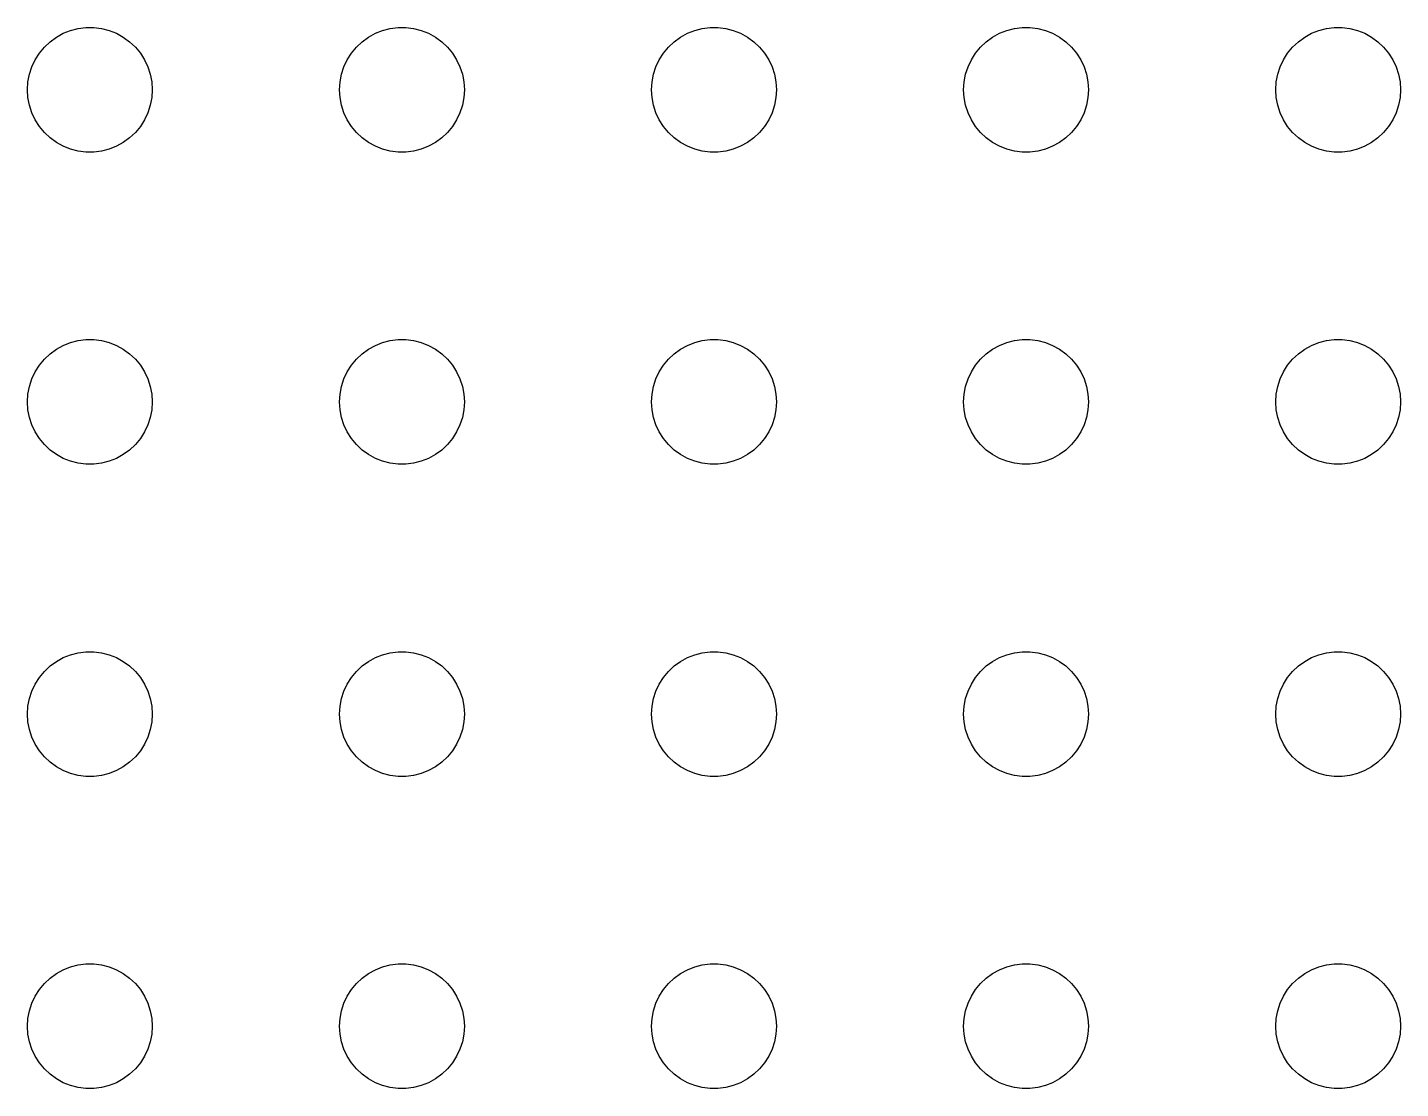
# Model space of a CAD drawing. Header units: metres. Extents: x -134 to 134, y -134 to 134.
# Drawn here: x -69 to -36, y -99 to -73.5 of the extents above; entities that cross this region are included whole.
import ezdxf

# ---------------------------------------------------------------- set-up
doc = ezdxf.new("R2010")
doc.units = ezdxf.units.M

msp = doc.modelspace()

# ---------------------------------------------------------------- linework, layer by layer
for p, q in [((-68.1387, -73.6428), (-67.9635, -73.5734)), ((-67.9635, -73.5734), (-67.7811, -73.5266)), ((-67.7811, -73.5266), (-67.5942, -73.503)), ((-67.5942, -73.503), (-67.4058, -73.503)), ((-67.4058, -73.503), (-67.2189, -73.5266)), ((-67.2189, -73.5266), (-67.0365, -73.5734)), ((-67.0365, -73.5734), (-66.8613, -73.6428)), ((-60.6387, -73.6428), (-60.4635, -73.5734)), ((-60.4635, -73.5734), (-60.2811, -73.5266)), ((-60.2811, -73.5266), (-60.0942, -73.503)), ((-60.0942, -73.503), (-59.9058, -73.503)), ((-59.9058, -73.503), (-59.7189, -73.5266)), ((-59.7189, -73.5266), (-59.5365, -73.5734)), ((-59.5365, -73.5734), (-59.3613, -73.6428)), ((-53.1387, -73.6428), (-52.9635, -73.5734)), ((-52.9635, -73.5734), (-52.7811, -73.5266)), ((-52.7811, -73.5266), (-52.5942, -73.503)), ((-52.5942, -73.503), (-52.4058, -73.503)), ((-52.4058, -73.503), (-52.2189, -73.5266)), ((-52.2189, -73.5266), (-52.0365, -73.5734)), ((-52.0365, -73.5734), (-51.8613, -73.6428)), ((-45.6387, -73.6428), (-45.4635, -73.5734)), ((-45.4635, -73.5734), (-45.2811, -73.5266)), ((-45.2811, -73.5266), (-45.0942, -73.503)), ((-45.0942, -73.503), (-44.9058, -73.503)), ((-44.9058, -73.503), (-44.7189, -73.5266)), ((-44.7189, -73.5266), (-44.5365, -73.5734)), ((-44.5365, -73.5734), (-44.3613, -73.6428)), ((-38.1387, -73.6428), (-37.9635, -73.5734)), ((-37.9635, -73.5734), (-37.7811, -73.5266)), ((-37.7811, -73.5266), (-37.5942, -73.503)), ((-37.5942, -73.503), (-37.4058, -73.503)), ((-37.4058, -73.503), (-37.2189, -73.5266)), ((-37.2189, -73.5266), (-37.0365, -73.5734)), ((-37.0365, -73.5734), (-36.8613, -73.6428)), ((-68.5934, -73.9732), (-68.4561, -73.8442)), ((-68.4561, -73.8442), (-68.3037, -73.7335)), ((-68.3037, -73.7335), (-68.1387, -73.6428)), ((-66.8613, -73.6428), (-66.6963, -73.7335)), ((-66.6963, -73.7335), (-66.5439, -73.8442)), ((-66.5439, -73.8442), (-66.4065, -73.9732)), ((-61.0934, -73.9732), (-60.9561, -73.8442)), ((-60.9561, -73.8442), (-60.8037, -73.7335)), ((-60.8037, -73.7335), (-60.6387, -73.6428)), ((-59.3613, -73.6428), (-59.1963, -73.7335)), ((-59.1963, -73.7335), (-59.0439, -73.8442)), ((-59.0439, -73.8442), (-58.9065, -73.9732)), ((-53.5934, -73.9732), (-53.4561, -73.8442)), ((-53.4561, -73.8442), (-53.3037, -73.7335)), ((-53.3037, -73.7335), (-53.1387, -73.6428)), ((-51.8613, -73.6428), (-51.6963, -73.7335)), ((-51.6963, -73.7335), (-51.5439, -73.8442)), ((-51.5439, -73.8442), (-51.4065, -73.9732)), ((-46.0934, -73.9732), (-45.9561, -73.8442)), ((-45.9561, -73.8442), (-45.8037, -73.7335)), ((-45.8037, -73.7335), (-45.6387, -73.6428)), ((-44.3613, -73.6428), (-44.1963, -73.7335)), ((-44.1963, -73.7335), (-44.0439, -73.8442)), ((-44.0439, -73.8442), (-43.9065, -73.9732)), ((-38.5934, -73.9732), (-38.4561, -73.8442)), ((-38.4561, -73.8442), (-38.3037, -73.7335)), ((-38.3037, -73.7335), (-38.1387, -73.6428)), ((-36.8613, -73.6428), (-36.6963, -73.7335)), ((-36.6963, -73.7335), (-36.5439, -73.8442)), ((-36.5439, -73.8442), (-36.4065, -73.9732)), ((-68.8145, -74.2774), (-68.7135, -74.1183)), ((-68.7135, -74.1183), (-68.5934, -73.9732)), ((-66.4065, -73.9732), (-66.2865, -74.1183)), ((-66.2865, -74.1183), (-66.1855, -74.2774)), ((-61.3145, -74.2774), (-61.2135, -74.1183)), ((-61.2135, -74.1183), (-61.0934, -73.9732)), ((-58.9065, -73.9732), (-58.7865, -74.1183)), ((-58.7865, -74.1183), (-58.6855, -74.2774)), ((-53.8145, -74.2774), (-53.7135, -74.1183)), ((-53.7135, -74.1183), (-53.5934, -73.9732)), ((-51.4065, -73.9732), (-51.2865, -74.1183)), ((-51.2865, -74.1183), (-51.1855, -74.2774)), ((-46.3145, -74.2774), (-46.2135, -74.1183)), ((-46.2135, -74.1183), (-46.0934, -73.9732)), ((-43.9065, -73.9732), (-43.7865, -74.1183)), ((-43.7865, -74.1183), (-43.6855, -74.2774)), ((-38.8145, -74.2774), (-38.7135, -74.1183)), ((-38.7135, -74.1183), (-38.5934, -73.9732)), ((-36.4065, -73.9732), (-36.2865, -74.1183)), ((-36.2865, -74.1183), (-36.1855, -74.2774)), ((-68.9529, -74.627), (-68.8947, -74.4478)), ((-68.8947, -74.4478), (-68.8145, -74.2774)), ((-66.1855, -74.2774), (-66.1053, -74.4478)), ((-66.1053, -74.4478), (-66.0471, -74.627)), ((-61.4529, -74.627), (-61.3947, -74.4478)), ((-61.3947, -74.4478), (-61.3145, -74.2774)), ((-58.6855, -74.2774), (-58.6053, -74.4478)), ((-58.6053, -74.4478), (-58.5471, -74.627)), ((-53.9529, -74.627), (-53.8947, -74.4478)), ((-53.8947, -74.4478), (-53.8145, -74.2774)), ((-51.1855, -74.2774), (-51.1053, -74.4478)), ((-51.1053, -74.4478), (-51.0471, -74.627)), ((-46.4529, -74.627), (-46.3947, -74.4478)), ((-46.3947, -74.4478), (-46.3145, -74.2774)), ((-43.6855, -74.2774), (-43.6053, -74.4478)), ((-43.6053, -74.4478), (-43.5471, -74.627)), ((-38.9529, -74.627), (-38.8947, -74.4478)), ((-38.8947, -74.4478), (-38.8145, -74.2774)), ((-36.1855, -74.2774), (-36.1053, -74.4478)), ((-36.1053, -74.4478), (-36.0471, -74.627)), ((-69, -75), (-68.9882, -74.812)), ((-68.9882, -74.812), (-68.9529, -74.627)), ((-66.0471, -74.627), (-66.0118, -74.812)), ((-66.0118, -74.812), (-66, -75)), ((-61.5, -75), (-61.4882, -74.812)), ((-61.4882, -74.812), (-61.4529, -74.627)), ((-58.5471, -74.627), (-58.5118, -74.812)), ((-58.5118, -74.812), (-58.5, -75)), ((-54, -75), (-53.9882, -74.812)), ((-53.9882, -74.812), (-53.9529, -74.627)), ((-51.0471, -74.627), (-51.0118, -74.812)), ((-51.0118, -74.812), (-51, -75)), ((-46.5, -75), (-46.4882, -74.812)), ((-46.4882, -74.812), (-46.4529, -74.627)), ((-43.5471, -74.627), (-43.5118, -74.812)), ((-43.5118, -74.812), (-43.5, -75)), ((-39, -75), (-38.9882, -74.812)), ((-38.9882, -74.812), (-38.9529, -74.627)), ((-36.0471, -74.627), (-36.0118, -74.812)), ((-36.0118, -74.812), (-36, -75)), ((-68.9882, -75.188), (-69, -75)), ((-68.9529, -75.373), (-68.9882, -75.188)), ((-66.0118, -75.188), (-66.0471, -75.373)), ((-66, -75), (-66.0118, -75.188)), ((-61.4882, -75.188), (-61.5, -75)), ((-61.4529, -75.373), (-61.4882, -75.188)), ((-58.5118, -75.188), (-58.5471, -75.373)), ((-58.5, -75), (-58.5118, -75.188)), ((-53.9882, -75.188), (-54, -75)), ((-53.9529, -75.373), (-53.9882, -75.188)), ((-51.0118, -75.188), (-51.0471, -75.373)), ((-51, -75), (-51.0118, -75.188)), ((-46.4882, -75.188), (-46.5, -75)), ((-46.4529, -75.373), (-46.4882, -75.188)), ((-43.5118, -75.188), (-43.5471, -75.373)), ((-43.5, -75), (-43.5118, -75.188)), ((-38.9882, -75.188), (-39, -75)), ((-38.9529, -75.373), (-38.9882, -75.188)), ((-36.0118, -75.188), (-36.0471, -75.373)), ((-36, -75), (-36.0118, -75.188)), ((-68.8947, -75.5522), (-68.9529, -75.373)), ((-68.8145, -75.7226), (-68.8947, -75.5522)), ((-66.1053, -75.5522), (-66.1855, -75.7226)), ((-66.0471, -75.373), (-66.1053, -75.5522)), ((-61.3947, -75.5522), (-61.4529, -75.373)), ((-61.3145, -75.7226), (-61.3947, -75.5522)), ((-58.6053, -75.5522), (-58.6855, -75.7226)), ((-58.5471, -75.373), (-58.6053, -75.5522)), ((-53.8947, -75.5522), (-53.9529, -75.373)), ((-53.8145, -75.7226), (-53.8947, -75.5522)), ((-51.1053, -75.5522), (-51.1855, -75.7226)), ((-51.0471, -75.373), (-51.1053, -75.5522)), ((-46.3947, -75.5522), (-46.4529, -75.373)), ((-46.3145, -75.7226), (-46.3947, -75.5522)), ((-43.6053, -75.5522), (-43.6855, -75.7226)), ((-43.5471, -75.373), (-43.6053, -75.5522)), ((-38.8947, -75.5522), (-38.9529, -75.373)), ((-38.8145, -75.7226), (-38.8947, -75.5522)), ((-36.1053, -75.5522), (-36.1855, -75.7226)), ((-36.0471, -75.373), (-36.1053, -75.5522)), ((-68.7135, -75.8817), (-68.8145, -75.7226)), ((-68.5934, -76.0268), (-68.7135, -75.8817)), ((-66.2865, -75.8817), (-66.4065, -76.0268)), ((-66.1855, -75.7226), (-66.2865, -75.8817)), ((-61.2135, -75.8817), (-61.3145, -75.7226)), ((-61.0934, -76.0268), (-61.2135, -75.8817)), ((-58.7865, -75.8817), (-58.9065, -76.0268)), ((-58.6855, -75.7226), (-58.7865, -75.8817)), ((-53.7135, -75.8817), (-53.8145, -75.7226)), ((-53.5934, -76.0268), (-53.7135, -75.8817)), ((-51.2865, -75.8817), (-51.4065, -76.0268)), ((-51.1855, -75.7226), (-51.2865, -75.8817)), ((-46.2135, -75.8817), (-46.3145, -75.7226)), ((-46.0934, -76.0268), (-46.2135, -75.8817)), ((-43.7865, -75.8817), (-43.9065, -76.0268)), ((-43.6855, -75.7226), (-43.7865, -75.8817)), ((-38.7135, -75.8817), (-38.8145, -75.7226)), ((-38.5934, -76.0268), (-38.7135, -75.8817)), ((-36.2865, -75.8817), (-36.4065, -76.0268)), ((-36.1855, -75.7226), (-36.2865, -75.8817)), ((-68.4561, -76.1558), (-68.5934, -76.0268)), ((-68.3037, -76.2665), (-68.4561, -76.1558)), ((-66.5439, -76.1558), (-66.6963, -76.2665)), ((-66.4065, -76.0268), (-66.5439, -76.1558)), ((-60.9561, -76.1558), (-61.0934, -76.0268)), ((-60.8037, -76.2665), (-60.9561, -76.1558)), ((-59.0439, -76.1558), (-59.1963, -76.2665)), ((-58.9065, -76.0268), (-59.0439, -76.1558)), ((-53.4561, -76.1558), (-53.5934, -76.0268)), ((-53.3037, -76.2665), (-53.4561, -76.1558)), ((-51.5439, -76.1558), (-51.6963, -76.2665)), ((-51.4065, -76.0268), (-51.5439, -76.1558)), ((-45.9561, -76.1558), (-46.0934, -76.0268)), ((-45.8037, -76.2665), (-45.9561, -76.1558)), ((-44.0439, -76.1558), (-44.1963, -76.2665)), ((-43.9065, -76.0268), (-44.0439, -76.1558)), ((-38.4561, -76.1558), (-38.5934, -76.0268)), ((-38.3037, -76.2665), (-38.4561, -76.1558)), ((-36.5439, -76.1558), (-36.6963, -76.2665)), ((-36.4065, -76.0268), (-36.5439, -76.1558)), ((-68.1387, -76.3572), (-68.3037, -76.2665)), ((-67.9635, -76.4266), (-68.1387, -76.3572)), ((-67.7811, -76.4734), (-67.9635, -76.4266)), ((-67.5942, -76.497), (-67.7811, -76.4734)), ((-67.4058, -76.497), (-67.5942, -76.497)), ((-67.2189, -76.4734), (-67.4058, -76.497)), ((-67.0365, -76.4266), (-67.2189, -76.4734)), ((-66.8613, -76.3572), (-67.0365, -76.4266)), ((-66.6963, -76.2665), (-66.8613, -76.3572)), ((-60.6387, -76.3572), (-60.8037, -76.2665)), ((-60.4635, -76.4266), (-60.6387, -76.3572)), ((-60.2811, -76.4734), (-60.4635, -76.4266)), ((-60.0942, -76.497), (-60.2811, -76.4734)), ((-59.9058, -76.497), (-60.0942, -76.497)), ((-59.7189, -76.4734), (-59.9058, -76.497)), ((-59.5365, -76.4266), (-59.7189, -76.4734)), ((-59.3613, -76.3572), (-59.5365, -76.4266)), ((-59.1963, -76.2665), (-59.3613, -76.3572)), ((-53.1387, -76.3572), (-53.3037, -76.2665)), ((-52.9635, -76.4266), (-53.1387, -76.3572)), ((-52.7811, -76.4734), (-52.9635, -76.4266)), ((-52.5942, -76.497), (-52.7811, -76.4734)), ((-52.4058, -76.497), (-52.5942, -76.497)), ((-52.2189, -76.4734), (-52.4058, -76.497)), ((-52.0365, -76.4266), (-52.2189, -76.4734)), ((-51.8613, -76.3572), (-52.0365, -76.4266)), ((-51.6963, -76.2665), (-51.8613, -76.3572)), ((-45.6387, -76.3572), (-45.8037, -76.2665)), ((-45.4635, -76.4266), (-45.6387, -76.3572)), ((-45.2811, -76.4734), (-45.4635, -76.4266)), ((-45.0942, -76.497), (-45.2811, -76.4734)), ((-44.9058, -76.497), (-45.0942, -76.497)), ((-44.7189, -76.4734), (-44.9058, -76.497)), ((-44.5365, -76.4266), (-44.7189, -76.4734)), ((-44.3613, -76.3572), (-44.5365, -76.4266)), ((-44.1963, -76.2665), (-44.3613, -76.3572)), ((-38.1387, -76.3572), (-38.3037, -76.2665)), ((-37.9635, -76.4266), (-38.1387, -76.3572)), ((-37.7811, -76.4734), (-37.9635, -76.4266)), ((-37.5942, -76.497), (-37.7811, -76.4734)), ((-37.4058, -76.497), (-37.5942, -76.497)), ((-37.2189, -76.4734), (-37.4058, -76.497)), ((-37.0365, -76.4266), (-37.2189, -76.4734)), ((-36.8613, -76.3572), (-37.0365, -76.4266)), ((-36.6963, -76.2665), (-36.8613, -76.3572)), ((-68.3037, -81.2335), (-68.1387, -81.1428)), ((-68.1387, -81.1428), (-67.9635, -81.0734)), ((-67.9635, -81.0734), (-67.7811, -81.0266)), ((-67.7811, -81.0266), (-67.5942, -81.003)), ((-67.5942, -81.003), (-67.4058, -81.003)), ((-67.4058, -81.003), (-67.2189, -81.0266)), ((-67.2189, -81.0266), (-67.0365, -81.0734)), ((-67.0365, -81.0734), (-66.8613, -81.1428)), ((-66.8613, -81.1428), (-66.6963, -81.2335)), ((-60.8037, -81.2335), (-60.6387, -81.1428)), ((-60.6387, -81.1428), (-60.4635, -81.0734)), ((-60.4635, -81.0734), (-60.2811, -81.0266)), ((-60.2811, -81.0266), (-60.0942, -81.003)), ((-60.0942, -81.003), (-59.9058, -81.003)), ((-59.9058, -81.003), (-59.7189, -81.0266)), ((-59.7189, -81.0266), (-59.5365, -81.0734)), ((-59.5365, -81.0734), (-59.3613, -81.1428)), ((-59.3613, -81.1428), (-59.1963, -81.2335)), ((-53.3037, -81.2335), (-53.1387, -81.1428)), ((-53.1387, -81.1428), (-52.9635, -81.0734)), ((-52.9635, -81.0734), (-52.7811, -81.0266)), ((-52.7811, -81.0266), (-52.5942, -81.003)), ((-52.5942, -81.003), (-52.4058, -81.003)), ((-52.4058, -81.003), (-52.2189, -81.0266)), ((-52.2189, -81.0266), (-52.0365, -81.0734)), ((-52.0365, -81.0734), (-51.8613, -81.1428)), ((-51.8613, -81.1428), (-51.6963, -81.2335)), ((-45.8037, -81.2335), (-45.6387, -81.1428)), ((-45.6387, -81.1428), (-45.4635, -81.0734)), ((-45.4635, -81.0734), (-45.2811, -81.0266)), ((-45.2811, -81.0266), (-45.0942, -81.003)), ((-45.0942, -81.003), (-44.9058, -81.003)), ((-44.9058, -81.003), (-44.7189, -81.0266)), ((-44.7189, -81.0266), (-44.5365, -81.0734)), ((-44.5365, -81.0734), (-44.3613, -81.1428)), ((-44.3613, -81.1428), (-44.1963, -81.2335)), ((-38.3037, -81.2335), (-38.1387, -81.1428)), ((-38.1387, -81.1428), (-37.9635, -81.0734)), ((-37.9635, -81.0734), (-37.7811, -81.0266)), ((-37.7811, -81.0266), (-37.5942, -81.003)), ((-37.5942, -81.003), (-37.4058, -81.003)), ((-37.4058, -81.003), (-37.2189, -81.0266)), ((-37.2189, -81.0266), (-37.0365, -81.0734)), ((-37.0365, -81.0734), (-36.8613, -81.1428)), ((-36.8613, -81.1428), (-36.6963, -81.2335)), ((-68.7135, -81.6183), (-68.5934, -81.4732)), ((-68.5934, -81.4732), (-68.4561, -81.3442)), ((-68.4561, -81.3442), (-68.3037, -81.2335)), ((-66.6963, -81.2335), (-66.5439, -81.3442)), ((-66.5439, -81.3442), (-66.4065, -81.4732)), ((-66.4065, -81.4732), (-66.2865, -81.6183)), ((-61.2135, -81.6183), (-61.0934, -81.4732)), ((-61.0934, -81.4732), (-60.9561, -81.3442)), ((-60.9561, -81.3442), (-60.8037, -81.2335)), ((-59.1963, -81.2335), (-59.0439, -81.3442)), ((-59.0439, -81.3442), (-58.9065, -81.4732)), ((-58.9065, -81.4732), (-58.7865, -81.6183)), ((-53.7135, -81.6183), (-53.5934, -81.4732)), ((-53.5934, -81.4732), (-53.4561, -81.3442)), ((-53.4561, -81.3442), (-53.3037, -81.2335)), ((-51.6963, -81.2335), (-51.5439, -81.3442)), ((-51.5439, -81.3442), (-51.4065, -81.4732)), ((-51.4065, -81.4732), (-51.2865, -81.6183)), ((-46.2135, -81.6183), (-46.0934, -81.4732)), ((-46.0934, -81.4732), (-45.9561, -81.3442)), ((-45.9561, -81.3442), (-45.8037, -81.2335)), ((-44.1963, -81.2335), (-44.0439, -81.3442)), ((-44.0439, -81.3442), (-43.9065, -81.4732)), ((-43.9065, -81.4732), (-43.7865, -81.6183)), ((-38.7135, -81.6183), (-38.5934, -81.4732)), ((-38.5934, -81.4732), (-38.4561, -81.3442)), ((-38.4561, -81.3442), (-38.3037, -81.2335)), ((-36.6963, -81.2335), (-36.5439, -81.3442)), ((-36.5439, -81.3442), (-36.4065, -81.4732)), ((-36.4065, -81.4732), (-36.2865, -81.6183)), ((-68.8947, -81.9478), (-68.8145, -81.7774)), ((-68.8145, -81.7774), (-68.7135, -81.6183)), ((-66.2865, -81.6183), (-66.1855, -81.7774)), ((-66.1855, -81.7774), (-66.1053, -81.9478)), ((-61.3947, -81.9478), (-61.3145, -81.7774)), ((-61.3145, -81.7774), (-61.2135, -81.6183)), ((-58.7865, -81.6183), (-58.6855, -81.7774)), ((-58.6855, -81.7774), (-58.6053, -81.9478)), ((-53.8947, -81.9478), (-53.8145, -81.7774)), ((-53.8145, -81.7774), (-53.7135, -81.6183)), ((-51.2865, -81.6183), (-51.1855, -81.7774)), ((-51.1855, -81.7774), (-51.1053, -81.9478)), ((-46.3947, -81.9478), (-46.3145, -81.7774)), ((-46.3145, -81.7774), (-46.2135, -81.6183)), ((-43.7865, -81.6183), (-43.6855, -81.7774)), ((-43.6855, -81.7774), (-43.6053, -81.9478)), ((-38.8947, -81.9478), (-38.8145, -81.7774)), ((-38.8145, -81.7774), (-38.7135, -81.6183)), ((-36.2865, -81.6183), (-36.1855, -81.7774)), ((-36.1855, -81.7774), (-36.1053, -81.9478)), ((-68.9882, -82.312), (-68.9529, -82.127)), ((-68.9529, -82.127), (-68.8947, -81.9478)), ((-66.1053, -81.9478), (-66.0471, -82.127)), ((-66.0471, -82.127), (-66.0118, -82.312)), ((-61.4882, -82.312), (-61.4529, -82.127)), ((-61.4529, -82.127), (-61.3947, -81.9478)), ((-58.6053, -81.9478), (-58.5471, -82.127)), ((-58.5471, -82.127), (-58.5118, -82.312)), ((-53.9882, -82.312), (-53.9529, -82.127)), ((-53.9529, -82.127), (-53.8947, -81.9478)), ((-51.1053, -81.9478), (-51.0471, -82.127)), ((-51.0471, -82.127), (-51.0118, -82.312)), ((-46.4882, -82.312), (-46.4529, -82.127)), ((-46.4529, -82.127), (-46.3947, -81.9478)), ((-43.6053, -81.9478), (-43.5471, -82.127)), ((-43.5471, -82.127), (-43.5118, -82.312)), ((-38.9882, -82.312), (-38.9529, -82.127)), ((-38.9529, -82.127), (-38.8947, -81.9478)), ((-36.1053, -81.9478), (-36.0471, -82.127)), ((-36.0471, -82.127), (-36.0118, -82.312)), ((-69, -82.5), (-68.9882, -82.312)), ((-68.9882, -82.688), (-69, -82.5)), ((-66.0118, -82.312), (-66, -82.5)), ((-66, -82.5), (-66.0118, -82.688)), ((-61.5, -82.5), (-61.4882, -82.312)), ((-61.4882, -82.688), (-61.5, -82.5)), ((-58.5118, -82.312), (-58.5, -82.5)), ((-58.5, -82.5), (-58.5118, -82.688)), ((-54, -82.5), (-53.9882, -82.312)), ((-53.9882, -82.688), (-54, -82.5)), ((-51.0118, -82.312), (-51, -82.5)), ((-51, -82.5), (-51.0118, -82.688)), ((-46.5, -82.5), (-46.4882, -82.312)), ((-46.4882, -82.688), (-46.5, -82.5)), ((-43.5118, -82.312), (-43.5, -82.5)), ((-43.5, -82.5), (-43.5118, -82.688)), ((-39, -82.5), (-38.9882, -82.312)), ((-38.9882, -82.688), (-39, -82.5)), ((-36.0118, -82.312), (-36, -82.5)), ((-36, -82.5), (-36.0118, -82.688)), ((-68.9529, -82.873), (-68.9882, -82.688)), ((-66.0118, -82.688), (-66.0471, -82.873)), ((-61.4529, -82.873), (-61.4882, -82.688)), ((-58.5118, -82.688), (-58.5471, -82.873)), ((-53.9529, -82.873), (-53.9882, -82.688)), ((-51.0118, -82.688), (-51.0471, -82.873)), ((-46.4529, -82.873), (-46.4882, -82.688)), ((-43.5118, -82.688), (-43.5471, -82.873)), ((-38.9529, -82.873), (-38.9882, -82.688)), ((-36.0118, -82.688), (-36.0471, -82.873)), ((-68.8947, -83.0522), (-68.9529, -82.873)), ((-68.8145, -83.2226), (-68.8947, -83.0522)), ((-66.1053, -83.0522), (-66.1855, -83.2226)), ((-66.0471, -82.873), (-66.1053, -83.0522)), ((-61.3947, -83.0522), (-61.4529, -82.873)), ((-61.3145, -83.2226), (-61.3947, -83.0522)), ((-58.6053, -83.0522), (-58.6855, -83.2226)), ((-58.5471, -82.873), (-58.6053, -83.0522)), ((-53.8947, -83.0522), (-53.9529, -82.873)), ((-53.8145, -83.2226), (-53.8947, -83.0522)), ((-51.1053, -83.0522), (-51.1855, -83.2226)), ((-51.0471, -82.873), (-51.1053, -83.0522)), ((-46.3947, -83.0522), (-46.4529, -82.873)), ((-46.3145, -83.2226), (-46.3947, -83.0522)), ((-43.6053, -83.0522), (-43.6855, -83.2226)), ((-43.5471, -82.873), (-43.6053, -83.0522)), ((-38.8947, -83.0522), (-38.9529, -82.873)), ((-38.8145, -83.2226), (-38.8947, -83.0522)), ((-36.1053, -83.0522), (-36.1855, -83.2226)), ((-36.0471, -82.873), (-36.1053, -83.0522)), ((-68.7135, -83.3817), (-68.8145, -83.2226)), ((-68.5934, -83.5268), (-68.7135, -83.3817)), ((-66.2865, -83.3817), (-66.4065, -83.5268)), ((-66.1855, -83.2226), (-66.2865, -83.3817)), ((-61.2135, -83.3817), (-61.3145, -83.2226)), ((-61.0934, -83.5268), (-61.2135, -83.3817)), ((-58.7865, -83.3817), (-58.9065, -83.5268)), ((-58.6855, -83.2226), (-58.7865, -83.3817)), ((-53.7135, -83.3817), (-53.8145, -83.2226)), ((-53.5934, -83.5268), (-53.7135, -83.3817)), ((-51.2865, -83.3817), (-51.4065, -83.5268)), ((-51.1855, -83.2226), (-51.2865, -83.3817)), ((-46.2135, -83.3817), (-46.3145, -83.2226)), ((-46.0934, -83.5268), (-46.2135, -83.3817)), ((-43.7865, -83.3817), (-43.9065, -83.5268)), ((-43.6855, -83.2226), (-43.7865, -83.3817)), ((-38.7135, -83.3817), (-38.8145, -83.2226)), ((-38.5934, -83.5268), (-38.7135, -83.3817)), ((-36.2865, -83.3817), (-36.4065, -83.5268)), ((-36.1855, -83.2226), (-36.2865, -83.3817)), ((-68.4561, -83.6558), (-68.5934, -83.5268)), ((-68.3037, -83.7665), (-68.4561, -83.6558)), ((-68.1387, -83.8572), (-68.3037, -83.7665)), ((-66.6963, -83.7665), (-66.8613, -83.8572)), ((-66.5439, -83.6558), (-66.6963, -83.7665)), ((-66.4065, -83.5268), (-66.5439, -83.6558)), ((-60.9561, -83.6558), (-61.0934, -83.5268)), ((-60.8037, -83.7665), (-60.9561, -83.6558)), ((-60.6387, -83.8572), (-60.8037, -83.7665)), ((-59.1963, -83.7665), (-59.3613, -83.8572)), ((-59.0439, -83.6558), (-59.1963, -83.7665)), ((-58.9065, -83.5268), (-59.0439, -83.6558)), ((-53.4561, -83.6558), (-53.5934, -83.5268)), ((-53.3037, -83.7665), (-53.4561, -83.6558)), ((-53.1387, -83.8572), (-53.3037, -83.7665)), ((-51.6963, -83.7665), (-51.8613, -83.8572)), ((-51.5439, -83.6558), (-51.6963, -83.7665)), ((-51.4065, -83.5268), (-51.5439, -83.6558)), ((-45.9561, -83.6558), (-46.0934, -83.5268)), ((-45.8037, -83.7665), (-45.9561, -83.6558)), ((-45.6387, -83.8572), (-45.8037, -83.7665)), ((-44.1963, -83.7665), (-44.3613, -83.8572)), ((-44.0439, -83.6558), (-44.1963, -83.7665)), ((-43.9065, -83.5268), (-44.0439, -83.6558)), ((-38.4561, -83.6558), (-38.5934, -83.5268)), ((-38.3037, -83.7665), (-38.4561, -83.6558)), ((-38.1387, -83.8572), (-38.3037, -83.7665)), ((-36.6963, -83.7665), (-36.8613, -83.8572)), ((-36.5439, -83.6558), (-36.6963, -83.7665)), ((-36.4065, -83.5268), (-36.5439, -83.6558)), ((-67.9635, -83.9266), (-68.1387, -83.8572)), ((-67.7811, -83.9734), (-67.9635, -83.9266)), ((-67.5942, -83.997), (-67.7811, -83.9734)), ((-67.4058, -83.997), (-67.5942, -83.997)), ((-67.2189, -83.9734), (-67.4058, -83.997)), ((-67.0365, -83.9266), (-67.2189, -83.9734)), ((-66.8613, -83.8572), (-67.0365, -83.9266)), ((-60.4635, -83.9266), (-60.6387, -83.8572)), ((-60.2811, -83.9734), (-60.4635, -83.9266)), ((-60.0942, -83.997), (-60.2811, -83.9734)), ((-59.9058, -83.997), (-60.0942, -83.997)), ((-59.7189, -83.9734), (-59.9058, -83.997)), ((-59.5365, -83.9266), (-59.7189, -83.9734)), ((-59.3613, -83.8572), (-59.5365, -83.9266)), ((-52.9635, -83.9266), (-53.1387, -83.8572)), ((-52.7811, -83.9734), (-52.9635, -83.9266)), ((-52.5942, -83.997), (-52.7811, -83.9734)), ((-52.4058, -83.997), (-52.5942, -83.997)), ((-52.2189, -83.9734), (-52.4058, -83.997)), ((-52.0365, -83.9266), (-52.2189, -83.9734)), ((-51.8613, -83.8572), (-52.0365, -83.9266)), ((-45.4635, -83.9266), (-45.6387, -83.8572)), ((-45.2811, -83.9734), (-45.4635, -83.9266)), ((-45.0942, -83.997), (-45.2811, -83.9734)), ((-44.9058, -83.997), (-45.0942, -83.997)), ((-44.7189, -83.9734), (-44.9058, -83.997)), ((-44.5365, -83.9266), (-44.7189, -83.9734)), ((-44.3613, -83.8572), (-44.5365, -83.9266)), ((-37.9635, -83.9266), (-38.1387, -83.8572)), ((-37.7811, -83.9734), (-37.9635, -83.9266)), ((-37.5942, -83.997), (-37.7811, -83.9734)), ((-37.4058, -83.997), (-37.5942, -83.997)), ((-37.2189, -83.9734), (-37.4058, -83.997)), ((-37.0365, -83.9266), (-37.2189, -83.9734)), ((-36.8613, -83.8572), (-37.0365, -83.9266)), ((-68.4561, -88.8442), (-68.3037, -88.7335)), ((-68.3037, -88.7335), (-68.1387, -88.6428)), ((-68.1387, -88.6428), (-67.9635, -88.5734)), ((-67.9635, -88.5734), (-67.7811, -88.5266)), ((-67.7811, -88.5266), (-67.5942, -88.503)), ((-67.5942, -88.503), (-67.4058, -88.503)), ((-67.4058, -88.503), (-67.2189, -88.5266)), ((-67.2189, -88.5266), (-67.0365, -88.5734)), ((-67.0365, -88.5734), (-66.8613, -88.6428)), ((-66.8613, -88.6428), (-66.6963, -88.7335)), ((-66.6963, -88.7335), (-66.5439, -88.8442)), ((-60.9561, -88.8442), (-60.8037, -88.7335)), ((-60.8037, -88.7335), (-60.6387, -88.6428)), ((-60.6387, -88.6428), (-60.4635, -88.5734)), ((-60.4635, -88.5734), (-60.2811, -88.5266)), ((-60.2811, -88.5266), (-60.0942, -88.503)), ((-60.0942, -88.503), (-59.9058, -88.503)), ((-59.9058, -88.503), (-59.7189, -88.5266)), ((-59.7189, -88.5266), (-59.5365, -88.5734)), ((-59.5365, -88.5734), (-59.3613, -88.6428)), ((-59.3613, -88.6428), (-59.1963, -88.7335)), ((-59.1963, -88.7335), (-59.0439, -88.8442)), ((-53.4561, -88.8442), (-53.3037, -88.7335)), ((-53.3037, -88.7335), (-53.1387, -88.6428)), ((-53.1387, -88.6428), (-52.9635, -88.5734)), ((-52.9635, -88.5734), (-52.7811, -88.5266)), ((-52.7811, -88.5266), (-52.5942, -88.503)), ((-52.5942, -88.503), (-52.4058, -88.503)), ((-52.4058, -88.503), (-52.2189, -88.5266)), ((-52.2189, -88.5266), (-52.0365, -88.5734)), ((-52.0365, -88.5734), (-51.8613, -88.6428)), ((-51.8613, -88.6428), (-51.6963, -88.7335)), ((-51.6963, -88.7335), (-51.5439, -88.8442)), ((-45.9561, -88.8442), (-45.8037, -88.7335)), ((-45.8037, -88.7335), (-45.6387, -88.6428)), ((-45.6387, -88.6428), (-45.4635, -88.5734)), ((-45.4635, -88.5734), (-45.2811, -88.5266)), ((-45.2811, -88.5266), (-45.0942, -88.503)), ((-45.0942, -88.503), (-44.9058, -88.503)), ((-44.9058, -88.503), (-44.7189, -88.5266)), ((-44.7189, -88.5266), (-44.5365, -88.5734)), ((-44.5365, -88.5734), (-44.3613, -88.6428)), ((-44.3613, -88.6428), (-44.1963, -88.7335)), ((-44.1963, -88.7335), (-44.0439, -88.8442)), ((-38.4561, -88.8442), (-38.3037, -88.7335)), ((-38.3037, -88.7335), (-38.1387, -88.6428)), ((-38.1387, -88.6428), (-37.9635, -88.5734)), ((-37.9635, -88.5734), (-37.7811, -88.5266)), ((-37.7811, -88.5266), (-37.5942, -88.503)), ((-37.5942, -88.503), (-37.4058, -88.503)), ((-37.4058, -88.503), (-37.2189, -88.5266)), ((-37.2189, -88.5266), (-37.0365, -88.5734)), ((-37.0365, -88.5734), (-36.8613, -88.6428)), ((-36.8613, -88.6428), (-36.6963, -88.7335)), ((-36.6963, -88.7335), (-36.5439, -88.8442)), ((-68.7135, -89.1183), (-68.5934, -88.9732)), ((-68.5934, -88.9732), (-68.4561, -88.8442)), ((-66.5439, -88.8442), (-66.4065, -88.9732)), ((-66.4065, -88.9732), (-66.2865, -89.1183)), ((-61.2135, -89.1183), (-61.0934, -88.9732)), ((-61.0934, -88.9732), (-60.9561, -88.8442)), ((-59.0439, -88.8442), (-58.9065, -88.9732)), ((-58.9065, -88.9732), (-58.7865, -89.1183)), ((-53.7135, -89.1183), (-53.5934, -88.9732)), ((-53.5934, -88.9732), (-53.4561, -88.8442)), ((-51.5439, -88.8442), (-51.4065, -88.9732)), ((-51.4065, -88.9732), (-51.2865, -89.1183)), ((-46.2135, -89.1183), (-46.0934, -88.9732)), ((-46.0934, -88.9732), (-45.9561, -88.8442)), ((-44.0439, -88.8442), (-43.9065, -88.9732)), ((-43.9065, -88.9732), (-43.7865, -89.1183)), ((-38.7135, -89.1183), (-38.5934, -88.9732)), ((-38.5934, -88.9732), (-38.4561, -88.8442)), ((-36.5439, -88.8442), (-36.4065, -88.9732)), ((-36.4065, -88.9732), (-36.2865, -89.1183)), ((-68.8947, -89.4478), (-68.8145, -89.2774)), ((-68.8145, -89.2774), (-68.7135, -89.1183)), ((-66.2865, -89.1183), (-66.1855, -89.2774)), ((-66.1855, -89.2774), (-66.1053, -89.4478)), ((-61.3947, -89.4478), (-61.3145, -89.2774)), ((-61.3145, -89.2774), (-61.2135, -89.1183)), ((-58.7865, -89.1183), (-58.6855, -89.2774)), ((-58.6855, -89.2774), (-58.6053, -89.4478)), ((-53.8947, -89.4478), (-53.8145, -89.2774)), ((-53.8145, -89.2774), (-53.7135, -89.1183)), ((-51.2865, -89.1183), (-51.1855, -89.2774)), ((-51.1855, -89.2774), (-51.1053, -89.4478)), ((-46.3947, -89.4478), (-46.3145, -89.2774)), ((-46.3145, -89.2774), (-46.2135, -89.1183)), ((-43.7865, -89.1183), (-43.6855, -89.2774)), ((-43.6855, -89.2774), (-43.6053, -89.4478)), ((-38.8947, -89.4478), (-38.8145, -89.2774)), ((-38.8145, -89.2774), (-38.7135, -89.1183)), ((-36.2865, -89.1183), (-36.1855, -89.2774)), ((-36.1855, -89.2774), (-36.1053, -89.4478)), ((-68.9882, -89.812), (-68.9529, -89.627)), ((-68.9529, -89.627), (-68.8947, -89.4478)), ((-66.1053, -89.4478), (-66.0471, -89.627)), ((-66.0471, -89.627), (-66.0118, -89.812)), ((-61.4882, -89.812), (-61.4529, -89.627)), ((-61.4529, -89.627), (-61.3947, -89.4478)), ((-58.6053, -89.4478), (-58.5471, -89.627)), ((-58.5471, -89.627), (-58.5118, -89.812)), ((-53.9882, -89.812), (-53.9529, -89.627)), ((-53.9529, -89.627), (-53.8947, -89.4478)), ((-51.1053, -89.4478), (-51.0471, -89.627)), ((-51.0471, -89.627), (-51.0118, -89.812)), ((-46.4882, -89.812), (-46.4529, -89.627)), ((-46.4529, -89.627), (-46.3947, -89.4478)), ((-43.6053, -89.4478), (-43.5471, -89.627)), ((-43.5471, -89.627), (-43.5118, -89.812)), ((-38.9882, -89.812), (-38.9529, -89.627)), ((-38.9529, -89.627), (-38.8947, -89.4478)), ((-36.1053, -89.4478), (-36.0471, -89.627)), ((-36.0471, -89.627), (-36.0118, -89.812)), ((-69, -90), (-68.9882, -89.812)), ((-68.9882, -90.188), (-69, -90)), ((-66.0118, -89.812), (-66, -90)), ((-66, -90), (-66.0118, -90.188)), ((-61.5, -90), (-61.4882, -89.812)), ((-61.4882, -90.188), (-61.5, -90)), ((-58.5118, -89.812), (-58.5, -90)), ((-58.5, -90), (-58.5118, -90.188)), ((-54, -90), (-53.9882, -89.812)), ((-53.9882, -90.188), (-54, -90)), ((-51.0118, -89.812), (-51, -90)), ((-51, -90), (-51.0118, -90.188)), ((-46.5, -90), (-46.4882, -89.812)), ((-46.4882, -90.188), (-46.5, -90)), ((-43.5118, -89.812), (-43.5, -90)), ((-43.5, -90), (-43.5118, -90.188)), ((-39, -90), (-38.9882, -89.812)), ((-38.9882, -90.188), (-39, -90)), ((-36.0118, -89.812), (-36, -90)), ((-36, -90), (-36.0118, -90.188)), ((-68.9529, -90.373), (-68.9882, -90.188)), ((-68.8947, -90.5522), (-68.9529, -90.373)), ((-66.0471, -90.373), (-66.1053, -90.5522)), ((-66.0118, -90.188), (-66.0471, -90.373)), ((-61.4529, -90.373), (-61.4882, -90.188)), ((-61.3947, -90.5522), (-61.4529, -90.373)), ((-58.5471, -90.373), (-58.6053, -90.5522)), ((-58.5118, -90.188), (-58.5471, -90.373)), ((-53.9529, -90.373), (-53.9882, -90.188)), ((-53.8947, -90.5522), (-53.9529, -90.373)), ((-51.0471, -90.373), (-51.1053, -90.5522)), ((-51.0118, -90.188), (-51.0471, -90.373)), ((-46.4529, -90.373), (-46.4882, -90.188)), ((-46.3947, -90.5522), (-46.4529, -90.373)), ((-43.5471, -90.373), (-43.6053, -90.5522)), ((-43.5118, -90.188), (-43.5471, -90.373)), ((-38.9529, -90.373), (-38.9882, -90.188)), ((-38.8947, -90.5522), (-38.9529, -90.373)), ((-36.0471, -90.373), (-36.1053, -90.5522)), ((-36.0118, -90.188), (-36.0471, -90.373)), ((-68.8145, -90.7226), (-68.8947, -90.5522)), ((-68.7135, -90.8817), (-68.8145, -90.7226)), ((-66.1855, -90.7226), (-66.2865, -90.8817)), ((-66.1053, -90.5522), (-66.1855, -90.7226)), ((-61.3145, -90.7226), (-61.3947, -90.5522)), ((-61.2135, -90.8817), (-61.3145, -90.7226)), ((-58.6855, -90.7226), (-58.7865, -90.8817)), ((-58.6053, -90.5522), (-58.6855, -90.7226)), ((-53.8145, -90.7226), (-53.8947, -90.5522)), ((-53.7135, -90.8817), (-53.8145, -90.7226)), ((-51.1855, -90.7226), (-51.2865, -90.8817)), ((-51.1053, -90.5522), (-51.1855, -90.7226)), ((-46.3145, -90.7226), (-46.3947, -90.5522)), ((-46.2135, -90.8817), (-46.3145, -90.7226)), ((-43.6855, -90.7226), (-43.7865, -90.8817)), ((-43.6053, -90.5522), (-43.6855, -90.7226)), ((-38.8145, -90.7226), (-38.8947, -90.5522)), ((-38.7135, -90.8817), (-38.8145, -90.7226)), ((-36.1855, -90.7226), (-36.2865, -90.8817)), ((-36.1053, -90.5522), (-36.1855, -90.7226)), ((-68.5934, -91.0268), (-68.7135, -90.8817)), ((-68.4561, -91.1558), (-68.5934, -91.0268)), ((-66.4065, -91.0268), (-66.5439, -91.1558)), ((-66.2865, -90.8817), (-66.4065, -91.0268)), ((-61.0934, -91.0268), (-61.2135, -90.8817)), ((-60.9561, -91.1558), (-61.0934, -91.0268)), ((-58.9065, -91.0268), (-59.0439, -91.1558)), ((-58.7865, -90.8817), (-58.9065, -91.0268)), ((-53.5934, -91.0268), (-53.7135, -90.8817)), ((-53.4561, -91.1558), (-53.5934, -91.0268)), ((-51.4065, -91.0268), (-51.5439, -91.1558)), ((-51.2865, -90.8817), (-51.4065, -91.0268)), ((-46.0934, -91.0268), (-46.2135, -90.8817)), ((-45.9561, -91.1558), (-46.0934, -91.0268)), ((-43.9065, -91.0268), (-44.0439, -91.1558)), ((-43.7865, -90.8817), (-43.9065, -91.0268)), ((-38.5934, -91.0268), (-38.7135, -90.8817)), ((-38.4561, -91.1558), (-38.5934, -91.0268)), ((-36.4065, -91.0268), (-36.5439, -91.1558)), ((-36.2865, -90.8817), (-36.4065, -91.0268)), ((-68.3037, -91.2665), (-68.4561, -91.1558)), ((-68.1387, -91.3572), (-68.3037, -91.2665)), ((-67.9635, -91.4266), (-68.1387, -91.3572)), ((-66.8613, -91.3572), (-67.0365, -91.4266)), ((-66.6963, -91.2665), (-66.8613, -91.3572)), ((-66.5439, -91.1558), (-66.6963, -91.2665)), ((-60.8037, -91.2665), (-60.9561, -91.1558)), ((-60.6387, -91.3572), (-60.8037, -91.2665)), ((-60.4635, -91.4266), (-60.6387, -91.3572)), ((-59.3613, -91.3572), (-59.5365, -91.4266)), ((-59.1963, -91.2665), (-59.3613, -91.3572)), ((-59.0439, -91.1558), (-59.1963, -91.2665)), ((-53.3037, -91.2665), (-53.4561, -91.1558)), ((-53.1387, -91.3572), (-53.3037, -91.2665)), ((-52.9635, -91.4266), (-53.1387, -91.3572)), ((-51.8613, -91.3572), (-52.0365, -91.4266)), ((-51.6963, -91.2665), (-51.8613, -91.3572)), ((-51.5439, -91.1558), (-51.6963, -91.2665)), ((-45.8037, -91.2665), (-45.9561, -91.1558)), ((-45.6387, -91.3572), (-45.8037, -91.2665)), ((-45.4635, -91.4266), (-45.6387, -91.3572)), ((-44.3613, -91.3572), (-44.5365, -91.4266)), ((-44.1963, -91.2665), (-44.3613, -91.3572)), ((-44.0439, -91.1558), (-44.1963, -91.2665)), ((-38.3037, -91.2665), (-38.4561, -91.1558)), ((-38.1387, -91.3572), (-38.3037, -91.2665)), ((-37.9635, -91.4266), (-38.1387, -91.3572)), ((-36.8613, -91.3572), (-37.0365, -91.4266)), ((-36.6963, -91.2665), (-36.8613, -91.3572)), ((-36.5439, -91.1558), (-36.6963, -91.2665)), ((-67.7811, -91.4734), (-67.9635, -91.4266)), ((-67.5942, -91.497), (-67.7811, -91.4734)), ((-67.4058, -91.497), (-67.5942, -91.497)), ((-67.2189, -91.4734), (-67.4058, -91.497)), ((-67.0365, -91.4266), (-67.2189, -91.4734)), ((-60.2811, -91.4734), (-60.4635, -91.4266)), ((-60.0942, -91.497), (-60.2811, -91.4734)), ((-59.9058, -91.497), (-60.0942, -91.497)), ((-59.7189, -91.4734), (-59.9058, -91.497)), ((-59.5365, -91.4266), (-59.7189, -91.4734)), ((-52.7811, -91.4734), (-52.9635, -91.4266)), ((-52.5942, -91.497), (-52.7811, -91.4734)), ((-52.4058, -91.497), (-52.5942, -91.497)), ((-52.2189, -91.4734), (-52.4058, -91.497)), ((-52.0365, -91.4266), (-52.2189, -91.4734)), ((-45.2811, -91.4734), (-45.4635, -91.4266)), ((-45.0942, -91.497), (-45.2811, -91.4734)), ((-44.9058, -91.497), (-45.0942, -91.497)), ((-44.7189, -91.4734), (-44.9058, -91.497)), ((-44.5365, -91.4266), (-44.7189, -91.4734)), ((-37.7811, -91.4734), (-37.9635, -91.4266)), ((-37.5942, -91.497), (-37.7811, -91.4734)), ((-37.4058, -91.497), (-37.5942, -91.497)), ((-37.2189, -91.4734), (-37.4058, -91.497)), ((-37.0365, -91.4266), (-37.2189, -91.4734)), ((-67.9635, -96.0734), (-67.7811, -96.0266)), ((-67.7811, -96.0266), (-67.5942, -96.003)), ((-67.5942, -96.003), (-67.4058, -96.003)), ((-67.4058, -96.003), (-67.2189, -96.0266)), ((-67.2189, -96.0266), (-67.0365, -96.0734)), ((-60.4635, -96.0734), (-60.2811, -96.0266)), ((-60.2811, -96.0266), (-60.0942, -96.003)), ((-60.0942, -96.003), (-59.9058, -96.003)), ((-59.9058, -96.003), (-59.7189, -96.0266)), ((-59.7189, -96.0266), (-59.5365, -96.0734)), ((-52.9635, -96.0734), (-52.7811, -96.0266)), ((-52.7811, -96.0266), (-52.5942, -96.003)), ((-52.5942, -96.003), (-52.4058, -96.003)), ((-52.4058, -96.003), (-52.2189, -96.0266)), ((-52.2189, -96.0266), (-52.0365, -96.0734)), ((-45.4635, -96.0734), (-45.2811, -96.0266)), ((-45.2811, -96.0266), (-45.0942, -96.003)), ((-45.0942, -96.003), (-44.9058, -96.003)), ((-44.9058, -96.003), (-44.7189, -96.0266)), ((-44.7189, -96.0266), (-44.5365, -96.0734)), ((-37.9635, -96.0734), (-37.7811, -96.0266)), ((-37.7811, -96.0266), (-37.5942, -96.003)), ((-37.5942, -96.003), (-37.4058, -96.003)), ((-37.4058, -96.003), (-37.2189, -96.0266)), ((-37.2189, -96.0266), (-37.0365, -96.0734)), ((-68.5934, -96.4732), (-68.4561, -96.3442)), ((-68.4561, -96.3442), (-68.3037, -96.2335)), ((-68.3037, -96.2335), (-68.1387, -96.1428)), ((-68.1387, -96.1428), (-67.9635, -96.0734)), ((-67.0365, -96.0734), (-66.8613, -96.1428)), ((-66.8613, -96.1428), (-66.6963, -96.2335)), ((-66.6963, -96.2335), (-66.5439, -96.3442)), ((-66.5439, -96.3442), (-66.4065, -96.4732)), ((-61.0934, -96.4732), (-60.9561, -96.3442)), ((-60.9561, -96.3442), (-60.8037, -96.2335)), ((-60.8037, -96.2335), (-60.6387, -96.1428)), ((-60.6387, -96.1428), (-60.4635, -96.0734)), ((-59.5365, -96.0734), (-59.3613, -96.1428)), ((-59.3613, -96.1428), (-59.1963, -96.2335)), ((-59.1963, -96.2335), (-59.0439, -96.3442)), ((-59.0439, -96.3442), (-58.9065, -96.4732)), ((-53.5934, -96.4732), (-53.4561, -96.3442)), ((-53.4561, -96.3442), (-53.3037, -96.2335)), ((-53.3037, -96.2335), (-53.1387, -96.1428)), ((-53.1387, -96.1428), (-52.9635, -96.0734)), ((-52.0365, -96.0734), (-51.8613, -96.1428)), ((-51.8613, -96.1428), (-51.6963, -96.2335)), ((-51.6963, -96.2335), (-51.5439, -96.3442)), ((-51.5439, -96.3442), (-51.4065, -96.4732)), ((-46.0934, -96.4732), (-45.9561, -96.3442)), ((-45.9561, -96.3442), (-45.8037, -96.2335)), ((-45.8037, -96.2335), (-45.6387, -96.1428)), ((-45.6387, -96.1428), (-45.4635, -96.0734)), ((-44.5365, -96.0734), (-44.3613, -96.1428)), ((-44.3613, -96.1428), (-44.1963, -96.2335)), ((-44.1963, -96.2335), (-44.0439, -96.3442)), ((-44.0439, -96.3442), (-43.9065, -96.4732)), ((-38.5934, -96.4732), (-38.4561, -96.3442)), ((-38.4561, -96.3442), (-38.3037, -96.2335)), ((-38.3037, -96.2335), (-38.1387, -96.1428)), ((-38.1387, -96.1428), (-37.9635, -96.0734)), ((-37.0365, -96.0734), (-36.8613, -96.1428)), ((-36.8613, -96.1428), (-36.6963, -96.2335)), ((-36.6963, -96.2335), (-36.5439, -96.3442)), ((-36.5439, -96.3442), (-36.4065, -96.4732)), ((-68.8145, -96.7774), (-68.7135, -96.6183)), ((-68.7135, -96.6183), (-68.5934, -96.4732)), ((-66.4065, -96.4732), (-66.2865, -96.6183)), ((-66.2865, -96.6183), (-66.1855, -96.7774)), ((-61.3145, -96.7774), (-61.2135, -96.6183)), ((-61.2135, -96.6183), (-61.0934, -96.4732)), ((-58.9065, -96.4732), (-58.7865, -96.6183)), ((-58.7865, -96.6183), (-58.6855, -96.7774)), ((-53.8145, -96.7774), (-53.7135, -96.6183)), ((-53.7135, -96.6183), (-53.5934, -96.4732)), ((-51.4065, -96.4732), (-51.2865, -96.6183)), ((-51.2865, -96.6183), (-51.1855, -96.7774)), ((-46.3145, -96.7774), (-46.2135, -96.6183)), ((-46.2135, -96.6183), (-46.0934, -96.4732)), ((-43.9065, -96.4732), (-43.7865, -96.6183)), ((-43.7865, -96.6183), (-43.6855, -96.7774)), ((-38.8145, -96.7774), (-38.7135, -96.6183)), ((-38.7135, -96.6183), (-38.5934, -96.4732)), ((-36.4065, -96.4732), (-36.2865, -96.6183)), ((-36.2865, -96.6183), (-36.1855, -96.7774)), ((-68.9529, -97.127), (-68.8947, -96.9478)), ((-68.8947, -96.9478), (-68.8145, -96.7774)), ((-66.1855, -96.7774), (-66.1053, -96.9478)), ((-66.1053, -96.9478), (-66.0471, -97.127)), ((-61.4529, -97.127), (-61.3947, -96.9478)), ((-61.3947, -96.9478), (-61.3145, -96.7774)), ((-58.6855, -96.7774), (-58.6053, -96.9478)), ((-58.6053, -96.9478), (-58.5471, -97.127)), ((-53.9529, -97.127), (-53.8947, -96.9478)), ((-53.8947, -96.9478), (-53.8145, -96.7774)), ((-51.1855, -96.7774), (-51.1053, -96.9478)), ((-51.1053, -96.9478), (-51.0471, -97.127)), ((-46.4529, -97.127), (-46.3947, -96.9478)), ((-46.3947, -96.9478), (-46.3145, -96.7774)), ((-43.6855, -96.7774), (-43.6053, -96.9478)), ((-43.6053, -96.9478), (-43.5471, -97.127)), ((-38.9529, -97.127), (-38.8947, -96.9478)), ((-38.8947, -96.9478), (-38.8145, -96.7774)), ((-36.1855, -96.7774), (-36.1053, -96.9478)), ((-36.1053, -96.9478), (-36.0471, -97.127)), ((-69, -97.5), (-68.9882, -97.312)), ((-68.9882, -97.312), (-68.9529, -97.127)), ((-66.0471, -97.127), (-66.0118, -97.312)), ((-66.0118, -97.312), (-66, -97.5)), ((-61.5, -97.5), (-61.4882, -97.312)), ((-61.4882, -97.312), (-61.4529, -97.127)), ((-58.5471, -97.127), (-58.5118, -97.312)), ((-58.5118, -97.312), (-58.5, -97.5)), ((-54, -97.5), (-53.9882, -97.312)), ((-53.9882, -97.312), (-53.9529, -97.127)), ((-51.0471, -97.127), (-51.0118, -97.312)), ((-51.0118, -97.312), (-51, -97.5)), ((-46.5, -97.5), (-46.4882, -97.312)), ((-46.4882, -97.312), (-46.4529, -97.127)), ((-43.5471, -97.127), (-43.5118, -97.312)), ((-43.5118, -97.312), (-43.5, -97.5)), ((-39, -97.5), (-38.9882, -97.312)), ((-38.9882, -97.312), (-38.9529, -97.127)), ((-36.0471, -97.127), (-36.0118, -97.312)), ((-36.0118, -97.312), (-36, -97.5)), ((-68.9882, -97.688), (-69, -97.5)), ((-66, -97.5), (-66.0118, -97.688)), ((-61.4882, -97.688), (-61.5, -97.5)), ((-58.5, -97.5), (-58.5118, -97.688)), ((-53.9882, -97.688), (-54, -97.5)), ((-51, -97.5), (-51.0118, -97.688)), ((-46.4882, -97.688), (-46.5, -97.5)), ((-43.5, -97.5), (-43.5118, -97.688)), ((-38.9882, -97.688), (-39, -97.5)), ((-36, -97.5), (-36.0118, -97.688)), ((-68.9529, -97.873), (-68.9882, -97.688)), ((-68.8947, -98.0522), (-68.9529, -97.873)), ((-66.0471, -97.873), (-66.1053, -98.0522)), ((-66.0118, -97.688), (-66.0471, -97.873)), ((-61.4529, -97.873), (-61.4882, -97.688)), ((-61.3947, -98.0522), (-61.4529, -97.873)), ((-58.5471, -97.873), (-58.6053, -98.0522)), ((-58.5118, -97.688), (-58.5471, -97.873)), ((-53.9529, -97.873), (-53.9882, -97.688)), ((-53.8947, -98.0522), (-53.9529, -97.873)), ((-51.0471, -97.873), (-51.1053, -98.0522)), ((-51.0118, -97.688), (-51.0471, -97.873)), ((-46.4529, -97.873), (-46.4882, -97.688)), ((-46.3947, -98.0522), (-46.4529, -97.873)), ((-43.5471, -97.873), (-43.6053, -98.0522)), ((-43.5118, -97.688), (-43.5471, -97.873)), ((-38.9529, -97.873), (-38.9882, -97.688)), ((-38.8947, -98.0522), (-38.9529, -97.873)), ((-36.0471, -97.873), (-36.1053, -98.0522)), ((-36.0118, -97.688), (-36.0471, -97.873)), ((-68.8145, -98.2226), (-68.8947, -98.0522)), ((-68.7135, -98.3817), (-68.8145, -98.2226)), ((-66.1855, -98.2226), (-66.2865, -98.3817)), ((-66.1053, -98.0522), (-66.1855, -98.2226)), ((-61.3145, -98.2226), (-61.3947, -98.0522)), ((-61.2135, -98.3817), (-61.3145, -98.2226)), ((-58.6855, -98.2226), (-58.7865, -98.3817)), ((-58.6053, -98.0522), (-58.6855, -98.2226)), ((-53.8145, -98.2226), (-53.8947, -98.0522)), ((-53.7135, -98.3817), (-53.8145, -98.2226)), ((-51.1855, -98.2226), (-51.2865, -98.3817)), ((-51.1053, -98.0522), (-51.1855, -98.2226)), ((-46.3145, -98.2226), (-46.3947, -98.0522)), ((-46.2135, -98.3817), (-46.3145, -98.2226)), ((-43.6855, -98.2226), (-43.7865, -98.3817)), ((-43.6053, -98.0522), (-43.6855, -98.2226)), ((-38.8145, -98.2226), (-38.8947, -98.0522)), ((-38.7135, -98.3817), (-38.8145, -98.2226)), ((-36.1855, -98.2226), (-36.2865, -98.3817)), ((-36.1053, -98.0522), (-36.1855, -98.2226)), ((-68.5934, -98.5268), (-68.7135, -98.3817)), ((-68.4561, -98.6558), (-68.5934, -98.5268)), ((-68.3037, -98.7665), (-68.4561, -98.6558)), ((-66.5439, -98.6558), (-66.6963, -98.7665)), ((-66.4065, -98.5268), (-66.5439, -98.6558)), ((-66.2865, -98.3817), (-66.4065, -98.5268)), ((-61.0934, -98.5268), (-61.2135, -98.3817)), ((-60.9561, -98.6558), (-61.0934, -98.5268)), ((-60.8037, -98.7665), (-60.9561, -98.6558)), ((-59.0439, -98.6558), (-59.1963, -98.7665)), ((-58.9065, -98.5268), (-59.0439, -98.6558)), ((-58.7865, -98.3817), (-58.9065, -98.5268)), ((-53.5934, -98.5268), (-53.7135, -98.3817)), ((-53.4561, -98.6558), (-53.5934, -98.5268)), ((-53.3037, -98.7665), (-53.4561, -98.6558)), ((-51.5439, -98.6558), (-51.6963, -98.7665)), ((-51.4065, -98.5268), (-51.5439, -98.6558)), ((-51.2865, -98.3817), (-51.4065, -98.5268)), ((-46.0934, -98.5268), (-46.2135, -98.3817)), ((-45.9561, -98.6558), (-46.0934, -98.5268)), ((-45.8037, -98.7665), (-45.9561, -98.6558)), ((-44.0439, -98.6558), (-44.1963, -98.7665)), ((-43.9065, -98.5268), (-44.0439, -98.6558)), ((-43.7865, -98.3817), (-43.9065, -98.5268)), ((-38.5934, -98.5268), (-38.7135, -98.3817)), ((-38.4561, -98.6558), (-38.5934, -98.5268)), ((-38.3037, -98.7665), (-38.4561, -98.6558)), ((-36.5439, -98.6558), (-36.6963, -98.7665)), ((-36.4065, -98.5268), (-36.5439, -98.6558)), ((-36.2865, -98.3817), (-36.4065, -98.5268)), ((-68.1387, -98.8572), (-68.3037, -98.7665)), ((-67.9635, -98.9266), (-68.1387, -98.8572)), ((-67.7811, -98.9734), (-67.9635, -98.9266)), ((-67.5942, -98.997), (-67.7811, -98.9734)), ((-67.4058, -98.997), (-67.5942, -98.997)), ((-67.2189, -98.9734), (-67.4058, -98.997)), ((-67.0365, -98.9266), (-67.2189, -98.9734)), ((-66.8613, -98.8572), (-67.0365, -98.9266)), ((-66.6963, -98.7665), (-66.8613, -98.8572)), ((-60.6387, -98.8572), (-60.8037, -98.7665)), ((-60.4635, -98.9266), (-60.6387, -98.8572)), ((-60.2811, -98.9734), (-60.4635, -98.9266)), ((-60.0942, -98.997), (-60.2811, -98.9734)), ((-59.9058, -98.997), (-60.0942, -98.997)), ((-59.7189, -98.9734), (-59.9058, -98.997)), ((-59.5365, -98.9266), (-59.7189, -98.9734)), ((-59.3613, -98.8572), (-59.5365, -98.9266)), ((-59.1963, -98.7665), (-59.3613, -98.8572)), ((-53.1387, -98.8572), (-53.3037, -98.7665)), ((-52.9635, -98.9266), (-53.1387, -98.8572)), ((-52.7811, -98.9734), (-52.9635, -98.9266)), ((-52.5942, -98.997), (-52.7811, -98.9734)), ((-52.4058, -98.997), (-52.5942, -98.997)), ((-52.2189, -98.9734), (-52.4058, -98.997)), ((-52.0365, -98.9266), (-52.2189, -98.9734)), ((-51.8613, -98.8572), (-52.0365, -98.9266)), ((-51.6963, -98.7665), (-51.8613, -98.8572)), ((-45.6387, -98.8572), (-45.8037, -98.7665)), ((-45.4635, -98.9266), (-45.6387, -98.8572)), ((-45.2811, -98.9734), (-45.4635, -98.9266)), ((-45.0942, -98.997), (-45.2811, -98.9734)), ((-44.9058, -98.997), (-45.0942, -98.997)), ((-44.7189, -98.9734), (-44.9058, -98.997)), ((-44.5365, -98.9266), (-44.7189, -98.9734)), ((-44.3613, -98.8572), (-44.5365, -98.9266)), ((-44.1963, -98.7665), (-44.3613, -98.8572)), ((-38.1387, -98.8572), (-38.3037, -98.7665)), ((-37.9635, -98.9266), (-38.1387, -98.8572)), ((-37.7811, -98.9734), (-37.9635, -98.9266)), ((-37.5942, -98.997), (-37.7811, -98.9734)), ((-37.4058, -98.997), (-37.5942, -98.997)), ((-37.2189, -98.9734), (-37.4058, -98.997)), ((-37.0365, -98.9266), (-37.2189, -98.9734)), ((-36.8613, -98.8572), (-37.0365, -98.9266)), ((-36.6963, -98.7665), (-36.8613, -98.8572))]:
    msp.add_line(p, q)

doc.saveas('drawing.dxf')
